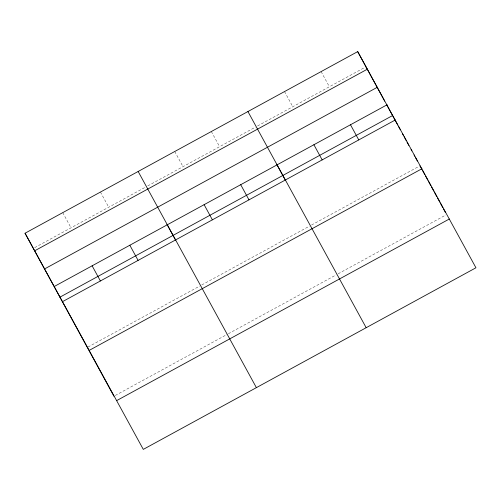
<?xml version="1.0" encoding="UTF-8"?>
<svg xmlns="http://www.w3.org/2000/svg" width="501" height="501" viewBox="0 0 501 501"><rect width="100%" height="100%" fill="white"/><g stroke="black" fill="none" stroke-linecap="round" stroke-linejoin="round"><path stroke-width="0.38" stroke-dasharray="2.5 1.88" d="M34.688 247.638L145.735 187.011M147.776 185.896L255.523 127.079M257.552 125.964L365.298 67.147M88.001 347.055L199.736 286.058M201.778 284.944L309.524 226.12M311.553 225.012L419.299 166.188M115.286 395.464L227.022 334.468M228.375 333.729L336.121 274.905M338.15 273.796L445.896 214.973M321.116 71.593L329.382 86.754M284.524 91.57L292.791 106.732M211.341 131.525L219.607 146.68M174.749 151.502L183.015 166.658M100.451 192.058L108.717 207.22M62.75 212.643L71.017 227.805"/><path stroke-width="0.75" d="M25.05 233.222L357.708 51.616L475.95 267.778L143.292 449.384L25.05 233.222L113.915 396.216M34.744 250.769L367.402 69.163M44.733 268.849L377.391 87.243M54.427 286.397L387.085 104.784M59.913 297.168L392.571 115.562M62.694 301.558L395.352 119.946M89.291 350.343L421.948 168.731M116.695 400.6L449.353 218.993M247.932 111.548L366.175 327.71M138.157 171.474L256.393 387.636M357.708 51.616L384.705 101.133M386.578 104.565L397.756 125.068M398.502 126.427L400.349 129.822M402.572 133.899L403.311 135.257M404.057 136.616L406.273 140.687M407.019 142.046L408.866 145.447M411.089 149.517L411.828 150.876M414.051 154.953L414.79 156.312M415.536 157.671L417.383 161.065M419.976 165.818L421.848 169.257M422.6 170.628L424.848 174.755M425.599 176.127L427.841 180.247M428.593 181.625L430.841 185.746M431.593 187.124L433.841 191.244M434.586 192.616L436.834 196.743M437.586 198.114L439.834 202.235M440.579 203.613L442.828 207.733M443.579 209.105L445.452 212.543M350.493 124.762L358.76 139.923M313.902 144.739L322.168 159.9M276.803 164.497L285.388 180.247M240.712 184.694L248.978 199.855M204.12 204.671L212.386 219.833M167.027 224.429L175.613 240.173M129.828 245.233L138.094 260.395M92.128 265.812L100.394 280.973"/></g></svg>
